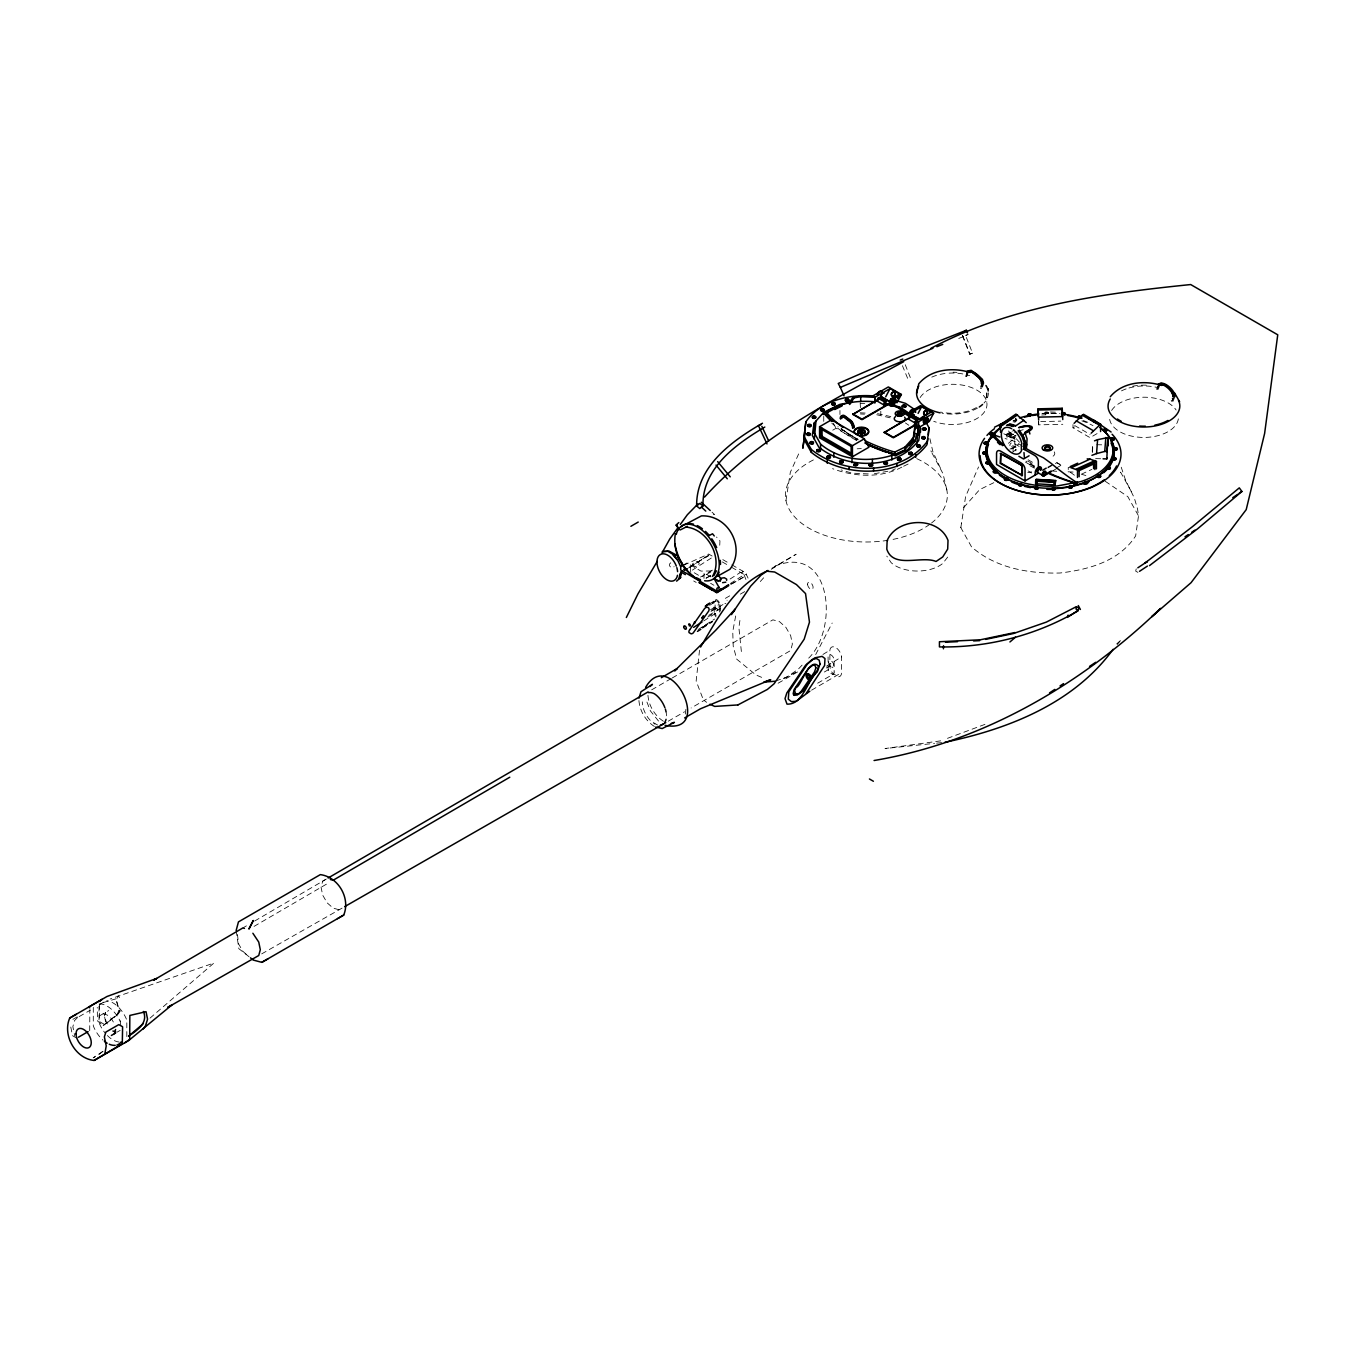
<?xml version="1.0" encoding="UTF-8"?>
<svg xmlns="http://www.w3.org/2000/svg" width="1345" height="1345" viewBox="0 0 1345 1345"><rect width="100%" height="100%" fill="white"/><g stroke="black" fill="none" stroke-linecap="round" stroke-linejoin="round"><path stroke-width="0.75" stroke-dasharray="5 3.75" d="M93.293 1007.371L93.293 1025.899A22.697 13.097 60 0 0 103.027 1040.156M1013.037 451.113L1013.037 448.541L1017.022 444.943M690.775 572.398L690.288 566.464M89.712 1030.707L89.829 1009.742M1092.207 451.332L1092.812 443.379M1092.359 452.559L1092.964 444.607M785.968 500.575L790.322 472.314L799.871 451.247M1121.226 467.219L1125.597 480.232L1134.306 497.936L1137.551 508.998L1138.509 515.841L1135.651 535.915C1119.174 561.453 1088.357 569.692 1059.877 573.02C1028.555 573.727 995.703 568.162 971.494 546.81L960.834 527.627L961.389 522.97M699.518 650.24L696.155 681.007L703.334 699.837L706.629 702.309M685.311 714.044L685.9 709.336M960.834 527.627L965.626 496.406L978.555 466.95M739.918 620.482L738.876 627.56L741.683 654.527M735.665 615.96L732.756 631.562L733.21 646.188L736.757 659.201L755.873 674.921L763.422 678.099M1136.239 568.851L1135.684 571.121L1137.92 572.365M103.111 1025.68L117.402 1014.231L118.73 1010.448L116.645 1001.336L118.175 995.603L119.671 997.755L103.75 1002.395L99.395 1004.917L99.513 1021.578L104.826 1024.638L118.932 1013.609L120.159 1010.734L118.663 1013.457L103.111 1025.68L97.479 1020.922L97.243 1007.405M237.477 934.54L238.569 943.871L242.84 951.268L248.657 956.429M968.4 372.027L966.769 376.331L964.802 376.012L965.508 376.566L967.139 372.262M966.063 375.776L967.727 371.354M1159.861 384.956L1158.23 389.26L1156.986 389.495L1157.389 385.981M1156.986 389.495L1158.617 385.191M1156.28 388.924L1157.541 388.705L1159.205 384.283M1174.79 396.792L1173.109 401.213L1171.865 401.432L1172.252 397.969M1171.865 401.432L1172.974 398.49M1171.159 400.877L1172.42 400.642L1173.513 397.733M724.888 603.653L725.863 603.552M815.692 654.561L832.185 623.038M719.743 545.246L719.945 540.892L716.498 537.025M808.698 658.125C839.431 627.812 831.361 540.909 772.854 567.052M117.402 1014.231L119.705 1011.003L116.645 1001.336M690.069 567.22L709.572 554.56L688.59 567.96M947.687 557.082L942.744 563.471A31.036 17.922 0 0 1 891.13 562.647L886.809 556.124M1117.191 644.541L1119.931 641.363M963.692 507.553L979.631 489.63L993.82 482.687M760.295 581.528L765.793 575.408M802.108 665.119L798.157 669.306L786.758 677.09L776.939 680.57M77.539 1017.543L74.563 1020.552L72.865 1026.639L74.715 1035.885M1008.414 443.329L1015.24 437.579M1116.703 643.868L1121.293 639.766M150.035 1018.115L213.922 963.037L110.139 998.999M670.768 562.782C667.103 564.782 671.575 569.826 674.131 566.665M98.992 1054.48L102.926 1051.336L101.732 1051.487M712.346 603.115L715.237 601.114L712.178 603.182M712.648 602.896L715.557 600.879M1014.601 422.431L1015.946 421.506L1015.946 417.791M1003.773 433.779L1011.961 437.713L1015.391 435.343M102.926 1051.336L93.175 1057.842L97.546 1055.321M692.356 570.129L713.321 556.729L708.664 554.039L682.436 565.741M730.066 579.039L740.456 572.398L746.542 574.887L748.19 578.4M730.318 583.545L744.289 574.618L731.411 567.17M708.916 604.292L713.808 601.181A4.556 2.505 57.6 0 1 716.868 599.82A4.556 2.505 57.6 0 1 720.214 604.88L720.651 614.648M711.623 610.344L720.214 604.88M707.739 617.103L714.329 612.9L713.808 601.181M703.704 620.953L715.456 613.471L714.935 601.972A2.959 1.631 57.6 0 1 716.919 601.097A2.959 1.631 57.6 0 1 719.104 604.393L719.441 612.042M698.189 629.527L714.666 619.019M702.46 628.233L712.43 621.878M709.622 605.334L714.935 601.972M710.513 609.789L719.104 604.393M822.938 654.46L829.882 650.173A8.305 4.792 60 0 1 835.716 647.533A8.305 4.792 60 0 1 841.55 656.915L841.55 672.651A8.255 4.758 60 0 1 838.641 676.804L832.807 673.442A8.255 4.758 60 0 1 829.882 665.926L829.882 650.173M826.57 666.162L841.55 656.915M702.292 627.442L712.547 621.155M701.922 627.577L712.396 621.205M771.29 569.288L796.139 554.241L771.946 568.212M703.502 626.669L712.161 621.44M966.332 335.426L968.131 334.35L962.28 336.67M242.84 927.966L246.421 925.864M254.676 921.006L326.314 879.058M1012.197 452.424L1017.694 448.423L1013.004 445.716L1009.893 447.498M254.054 926.386L329.559 882.354M826.301 668.011L829.882 665.926M811.59 690.17L841.55 672.651M817.642 683.21L833.244 674.164M72.899 1019.359L77.253 1016.837M325.07 879.815L322.682 881.194L321.068 887.229L322.682 895.131L327.104 902.798L333.14 908.144L339.192 909.775L341.563 908.396M778.099 683.226L797.753 671.861M832.757 430.181L836.052 428.265L856.799 440.252M689.834 566.464L708.664 555.771M700.526 577.039L712.48 570.129M705.99 578.216L711.118 575.256M1014.87 438.319L1006.951 437.159L1006.194 434.351L1011.625 431.207M1010.633 437.411L1009.776 434.3L1010.633 433.813L1011.474 436.923L1010.633 437.411L1008.531 433.493L1014.685 429.946M1014.887 437.596L1008.901 436.721L1008.145 433.914L1011.322 432.081M1008.885 434.166L1009.725 433.678L1010.583 436.789L1009.725 437.276M729.696 595.852L724.568 598.811L727.141 600.29M1006.951 437.159L1016.013 431.913M1008.901 436.721L1017.072 432.165M740.372 594.12L745.5 591.161M1009.893 449.196L1018.77 444.085M1011.457 449.028L1018.686 444.842M1072.991 424.583L1072.991 427.794L1076.504 425.777M79.153 1016.618L90.451 1010.078M651.669 689.834L671.575 678.334M672.265 677.947L772.904 619.843L779.394 621.575L785.883 627.325L790.641 635.563L792.373 644.053L790.641 650.543L691.111 707.991M1097.083 433.594L1090.055 437.646L1072.991 427.794M1047.99 467.102L1053.32 464.025M1047.822 467.925L1056.867 462.697L1061.827 465.572L1056.867 462.697M99.933 1015.626L108.726 1010.549M1056.514 467.925L1061.827 464.849M1052.782 470.8L1058.212 467.656M117.099 1032.153L120.176 1030.388M668.263 721.189L684.555 711.791M824.35 672.012L833.026 667.002M711.051 611.37L725.089 603.35M708.664 615.354L722.702 607.318M261.687 953.891L342.84 907.69M730.738 584.419L744.794 576.467L728.788 585.546M682.789 565.337L687.043 562.95L700.964 571.087L712.682 570.969L702.527 576.652M710.715 575.643L703.956 579.426L704.074 572.92L710.866 576.887M99.395 1004.564L103.716 1002.159M783.479 678.653L797.753 671.306M891.853 470.498L895.333 468.817M901.839 467.118C880.672 478.416 854.529 476.971 832.538 468.665M903.638 466.244L909.052 463.588M1081.363 474.197L1091.854 469.405M1015.525 435.629L1013.827 438.705L1017.039 440.538M905.269 364.714L910.414 377.827L907.841 378.853L902.428 365.705M962.347 335.46L969.695 354.172L972.553 353.197L965.929 336.334M969.695 354.172L972.553 353.197M958.75 338.436L964.432 336.183M940.676 740.86L885.01 748.526L934.573 743.365M947.468 738.338L986.003 723.98M874.334 473.759L889.902 470.868M1027.731 472.616L1031.649 471.893M965.508 376.566L966.769 376.331M980.387 388.52L981.648 388.285M1045.872 414.226A1.715 0.992 0 0 1 1044.914 413.722L1048.175 413.251A1.715 0.992 0 0 1 1048.074 413.638M1045.872 413.806A1.715 0.992 0 0 1 1044.914 413.302L1048.175 412.831L1044.746 413.352A1.715 0.992 0 0 1 1048.007 412.881M936.641 743.146L942.828 742.507M1040.727 421.59L1060.818 421.119M1038.474 421.422L1038.71 424.852L1062.819 424.297M1096.696 444.707L1102.278 444.842M1095.637 458.628L1101.219 458.763M1050.445 411.94L1058.801 412.343M860.766 403.433L864.768 403.618M860.178 412.814L867.878 413.184M877.512 413.638L890.81 416.614M860.413 413.974L864.499 414.176M876.721 414.748L891.718 418.177M1051.74 471.019L1057.876 471.322M1068.098 471.809L1074.235 472.095M868.298 473.928L851.99 473.154L841.079 469.909M1071.124 467.774L1068.249 467.505L1068.249 470.716L1074.42 475.222M1008.531 433.493L1014.164 434.334M1008.145 433.914L1014.13 434.805M1006.194 434.351L1016.097 435.814M1009.372 436.604L1015.004 437.444M713.304 514.429L714.666 514.647L711.69 511.89M1022.788 446.389A200.876 115.973 0 0 1 1016.534 442.219L1010.599 439.933A216.579 61.786 -12.4 0 1 1005.034 438.537M103.077 1013.811L107.18 1014.987L111.45 1018.653L114.443 1024.016M1082.002 474.398L1085.869 475.542M657.57 725.005L651.199 721.323A18.544 10.71 60 0 1 642.305 701.871M1074.705 425.558L1090.055 434.435M1019.123 446.405L1013.895 443.396A5.683 3.278 60 0 0 1009.876 445.716M1028.135 459.771L1035.263 463.89M1027.681 461.016L1034.809 465.135M1025.495 462.142L1034.406 467.287M1028.101 470.918L1031.665 472.986M722.803 559.621L730.032 563.79M731.848 564.833L746.542 573.323L746.542 574.887M722.366 561.958L729.595 566.127M693.684 580.973L696.189 582.419M653.737 723.408L655.032 724.148M76.799 1038.172L72.546 1035.717L70.764 1026.975M694.205 572.751L701.434 576.988M710.597 583.31L713.909 585.26M1105.271 481.291L1127.833 496.658L1138.509 515.841M905.404 422.935L908.85 425.272M663.421 721.256C654.393 715.456 648.408 705.099 647.886 694.373M654.393 726.468C645.365 720.668 639.379 710.311 638.858 699.585M249.027 956.715L238.822 948.662L236.165 930.437M1008.397 430.955L1011.961 434.502L1011.961 437.713M658.529 721.054L650.375 710.866L645.634 698.694M1016.316 438.756L1019.51 442.303M105.65 1021.998L104.54 1016.517L105.65 1012.331L104.137 1016.601L108.726 1027.311M1131.364 491.581L1120.57 472.129L1121.562 473.944M946.83 489.916L943.013 473.692L930.572 450.34L931.48 451.987M940.357 467.942L932.909 451.853L929.479 436.772M833.328 423.204L836.052 428.265M745.92 579.51L742.692 571.104L742.692 572.667M962.633 335.493L969.98 354.206M715.456 613.471L715.557 614.194A2.925 1.597 57.6 0 0 716.145 615.556M1014.483 440.723L1015.946 450.894M120.176 1020.704L120.899 1026.285M986.776 392.992L986.81 402.357M1038.71 421.641L1038.71 424.852M880.807 411.251L880.807 414.949M860.178 402.643L860.413 407.737M839.952 410.46L839.952 414.529M823.745 416.362L823.745 422.464M126.817 1036.575L126.817 1020.115A22.697 13.097 60 0 0 106.743 1000.697M99.009 1006.127L99.009 1022.587A22.697 13.097 60 0 0 104.893 1032.775M716.078 616.951A4.539 2.488 57.6 0 1 714.329 612.9M916.735 458.645A80.952 46.739 0 0 1 931.53 523.003M929.798 524.315A80.952 46.739 0 0 1 890.121 539.933M888.07 540.287A80.952 46.739 0 0 1 794.576 516.816A80.952 46.739 0 0 1 814.986 459.149M857.152 448.81A80.952 46.739 0 0 1 861.304 448.591M920.148 397.548A34.466 20.108 -0.2 0 1 966.752 386.049A34.466 20.108 -0.2 0 1 982.741 413.991A34.466 20.108 -0.2 0 1 933.749 421.321M976.47 407.518A34.466 20.108 -0.2 0 1 940.609 412.074M931.782 377.121A34.466 20.108 -0.2 0 1 947.166 373.288M949.116 373.137A34.466 20.108 -0.2 0 1 969.611 375.659M986.927 392.891A34.466 20.108 -0.2 0 1 984.826 400.003M988.34 392.875A35.878 20.932 -0.2 0 1 983.952 403.113M977.462 408.123A35.878 20.932 -0.2 0 1 942.055 413.218M953.05 372.212A35.878 20.932 -0.2 0 1 957.001 372.38M1178.338 418.867A34.466 20.108 -0.2 0 1 1144.259 437.428A34.466 20.108 -0.2 0 1 1109.675 419.371M1111.609 410.477A34.466 20.108 -0.2 0 1 1143.704 397.212A34.466 20.108 -0.2 0 1 1176.135 410.023M1121.528 390.857A34.466 20.108 -0.2 0 1 1126.992 388.604M1128.976 387.999A34.466 20.108 -0.2 0 1 1157.625 387.579M1132.591 386.25A35.878 20.932 -0.2 0 1 1148.479 385.292M119.083 1042.022A22.697 13.097 60 0 1 107.398 1035.566M99.16 1003.992A22.697 13.097 60 0 1 120.344 1021.662M1041.736 415A69.57 40.165 0 0 1 1045.855 414.798M1041.955 413.419A70.966 40.972 0 0 1 1059.86 413.554M1013.071 420.85A64.241 37.088 0 0 1 1016.904 419.421M1013.071 421.977A64.241 37.088 0 0 1 1016.904 420.531M1083.129 420.514A64.241 37.088 0 0 1 1090.005 423.255M1081.884 420.867A63.081 36.416 0 0 1 1092.981 425.625M1042.846 413.604A63.081 36.416 0 0 1 1057.304 413.604M1034.372 466.732A203.7 117.603 0 0 1 1027.378 462.882M1034.524 465.992A200.977 116.023 0 0 1 1026.033 461.15M1034.372 468.127A203.7 117.603 0 0 1 1027.378 464.277M1048.175 412.831A1.715 0.992 0 0 1 1047.721 413.554M1044.746 412.932A1.715 0.992 0 0 1 1046.376 411.889M1047.032 411.957A1.715 0.992 0 0 1 1048.007 412.461M1015.542 419.976A1.715 0.992 0 0 0 1015.576 418.883L1015.576 418.463A1.715 0.992 0 0 1 1015.542 419.556M1015.055 420.245A1.715 0.992 0 0 1 1013.76 420.38M1054.245 451.87A7.364 4.254 0 0 1 1050.26 457.434M1019.88 430.719A9.011 3.06 -15.2 0 1 1023.242 429.727M856.429 440.403A159.013 91.813 0 0 1 831.815 423.204M841.113 428.467A156.625 90.418 0 0 0 858.076 439.395A159.013 91.813 0 0 1 837.901 426.584M855.521 437.982A155.936 90.031 0 0 1 841.651 428.82M858.076 439.966A156.625 90.418 0 0 1 841.113 429.055M666.061 711.858A18.544 10.71 60 0 1 666.464 715.809M692.843 563.958L692.826 565.219L695.163 566.581L698.358 566.144L699.232 563.051L696.895 561.689L693.701 562.143L692.843 563.958M716.566 608.394L717.944 610.042L716.566 608.394M834.135 672.08L834.018 673.038A4.27 2.471 60 0 1 832.622 674.349L829.596 672.601A4.27 2.471 60 0 1 828.184 669.675L828.066 656.326A4.321 2.488 60 0 1 831.109 654.965A4.321 2.488 60 0 1 834.135 659.84L834.135 672.08M828.638 662.362A3.648 2.102 60 0 0 832.505 667.154A3.648 2.102 60 0 0 832.505 662.009A3.648 2.102 60 0 0 828.638 662.362M807.572 584.167A3.917 2.27 60 0 0 811.724 589.345A3.917 2.27 60 0 0 811.724 583.797A3.917 2.27 60 0 0 807.572 584.167"/><path stroke-width="1.5" d="M1021.359 449.6L1021.359 444.237M1024.117 449.297L1024.117 443.48M1024.402 449.549L1024.402 443.564L1022.166 436.873L1018.115 430.803M1025.293 448.625L1025.293 442.791L1023.108 436.284M1025.579 448.877L1025.579 442.892L1023.343 436.2L1019.291 430.114M1078.27 610.714C1036.373 635.277 987.987 647.802 939.432 646.911L939.432 641.75L980.404 639.783L1015.038 632.52M682.789 565.337L680.772 566.464L680.704 569.977L716.835 591.111L716.885 588.32L718.919 587.193L714.262 578.871M718.903 588.168L718.919 587.193M720.264 581.275L721.139 578.182L724.333 577.745L726.67 579.107L726.653 580.367M814.381 418.413L814.431 416.412A1.765 1.026 0 0 1 814.381 418.413L813.675 417.976A1.765 1.026 0 0 1 813.742 415.975L813.675 418.413A1.765 1.026 0 0 1 813.742 416.412L814.431 416.412M839.65 462.243L843.13 461.856A1.765 1.026 0 0 1 839.65 461.823L843.13 462.276A1.765 1.026 0 0 1 839.65 462.243L839.667 461.419A1.765 1.026 0 0 1 843.13 461.453L839.667 461.419M919.055 447.28L919.106 445.279A1.765 1.026 0 0 1 919.055 447.28L918.366 446.843A1.765 1.026 0 0 1 918.416 444.842L918.366 447.28A1.765 1.026 0 0 1 918.416 445.279L919.106 445.279M986.036 444.354L986.104 442.421A1.715 0.992 0 0 1 986.036 444.354L985.381 443.934A1.715 0.992 0 0 1 985.431 442.001L985.381 444.354A1.715 0.992 0 0 1 985.431 442.421L986.104 442.421M1034.86 488.487L1038.222 488.1A1.715 0.992 0 0 1 1034.86 488.084L1038.222 488.521A1.715 0.992 0 0 1 1034.86 488.487L1034.86 487.697A1.715 0.992 0 0 1 1038.222 487.714L1034.86 487.697M1062.584 414.865A1.715 0.992 0 0 1 1061.878 414.226L1061.894 413.419A1.715 0.992 0 0 1 1065.257 413.453L1061.894 413.419M1061.878 414.226L1065.24 413.84A1.715 0.992 0 0 1 1061.878 413.806L1065.24 414.26A1.715 0.992 0 0 1 1064.483 414.882M1114.669 459.956L1114.736 458.023A1.715 0.992 0 0 1 1114.669 459.956L1114.013 459.536A1.715 0.992 0 0 1 1114.063 457.586L1114.013 459.956A1.715 0.992 0 0 1 1114.063 458.006L1114.736 458.023M943.417 648.811L943.518 645.751M1036.961 484.637L1037.062 481.275M675.375 533.646C672.113 552.156 682.739 571.86 699.383 580.25M1091.921 455.316L1096.545 453.601L1097.587 439.68L1107.86 437.562L1107.86 444.976M1096.545 453.601L1104.749 451.432L1105.809 437.512M1103.085 458.813L1106.817 458.897L1107.86 437.562M1106.901 451.567L1107.776 440L1107.776 446.12M1106.817 458.897L1106.901 457.687M840.675 418.967L840.743 418.16A5.229 2.572 66.3 0 1 843.214 416.681L850.141 421.943A5.027 2.471 66.3 0 1 852.528 426.987L852.579 427.861M841.802 418.48L841.869 417.656A5.229 2.572 66.3 0 1 844.341 416.193L851.267 421.456A5.027 2.471 66.3 0 1 853.655 426.483L853.705 427.357M803.637 442.017L802.864 448.255L805.05 432.922M639.043 698.105L640.977 691.767L652.443 684.319L650.005 686.538M1026.47 447.935L1027.076 438.907L1025.512 434.284M762.48 423.238L760.16 424.583C730.184 442.169 696.088 467.505 696.643 505.989L699.803 508.561L702.964 505.972C702.04 468.514 735.866 444.153 764.817 427.054M926.15 422.633L928.975 427.693L926.957 444.724C900.461 478.904 843.517 478.316 811.338 452.391L803.822 438.89L805.84 421.859C820.416 400.709 848.544 394.219 872.905 395.867L875.158 397.162L875.158 401.012M803.822 438.89L805.84 421.859M850.074 402.491L839.952 404.357L823.745 412.293L814.044 423.204L812.296 435.444L818.802 447.112C846.61 469.523 895.837 470.044 918.753 440.487L920.501 428.265L918.635 424.919M814.313 439.126L815.995 421.069M931.597 411.889L915.558 421.153L912.784 441.496L909.17 445.565M916.802 444.052L918.484 421.893L933.699 413.117L920.636 405.568L911.792 410.679L910.044 413.722L911.54 414.596L913.305 411.536L921.594 406.745L931.059 412.209M927.243 442.707L927.815 438.672M928.403 434.62L928.975 427.693M895.064 402.02C894.509 397.784 891.113 406.055 894.728 402.76M1025.714 446.321L1026.101 444.035M1035.633 480.669L1036.289 479.358L1055.724 480.535L1055.068 484.94L1035.633 483.746L1035.633 480.669L1055.068 481.846L1055.724 480.535M1035.633 483.746L1036.289 479.358M1026.033 447.868L1026.739 444.203L1025.277 443.547M866.146 443.564A159.013 91.813 0 0 0 895.114 454.257L895.114 455.989L907.455 449.953L914.919 441.563L916.802 433.662M916.752 393.093L918.769 383.829C931.076 369.051 952.916 367.084 970.3 372.515M981.329 383.594C982.388 378.735 970.535 368.53 967.139 372.262M982.59 383.359C983.649 378.5 971.779 368.295 968.4 372.027M1172.806 396.506C1173.866 391.664 1161.996 381.459 1158.617 385.191M1173.529 397.027L1171.999 391.832M1174.79 396.792C1176.253 391.109 1163.223 379.593 1159.205 384.283M878.083 398.17L877.327 401.163L883.715 404.845L885.968 403.55L885.968 400.995L879.58 397.313L878.083 398.17L884.455 401.852L885.968 400.995M883.715 404.845L884.455 401.852M917.374 419.119L910.985 415.437L909.489 416.311L908.732 419.287L915.121 422.986L915.861 419.993L917.374 419.119L917.374 421.674M678.821 578.854L680.183 573.558M679.729 577.93L681.074 572.768M679.998 578.249L681.377 572.953M114.443 1033.683L115.569 1029.497M236.165 930.437L238.452 921.897L320.345 874.62C338.368 876.957 350.692 898.292 343.715 915.071L261.821 962.347L253.263 960.061L250.439 957.825M143.007 1023.932L128.548 1036.205C136.702 1030.589 148.488 1023.175 143.427 1011.457M153.801 980.068L156.541 978.487L106.961 996.51L69.721 1018.047C62.24 1035.112 75.286 1058.565 94.1 1060.448L128.75 1040.492L171.857 1005.001L167.755 1007.371L258.744 955.522L260.308 949.704L258.744 942.072L252.877 933.262M1068.098 615.136L1067.442 617.389L1078.219 610.277L1078.875 608.041L1076.622 606.729L1075.966 608.982L1078.202 610.26M700.611 647.029C717.591 618.414 734.471 585.361 766.751 571.205L774.67 572.012L796.459 584.587L805.537 593.582L809.471 622.13L804.175 639.211L774.132 683.731L767.39 689.43L737.85 704.948M1053.774 484.856L1054.345 480.636L1037.13 479.593M980.942 387.041L982.253 383.241L981.178 379.559L969.93 370.531L966.483 371.59M982.203 386.805L983.514 383.006L982.438 379.34L971.174 370.295L967.727 371.354M645.634 687.362C670.079 645.012 714.935 735.295 665.069 725.342M626.35 617.489L637.967 593.885L657.234 561.403M821.509 410.561L822.451 408.628A1.765 1.026 0 0 0 821.509 410.561L822.165 411.099L823.123 408.745A1.765 1.026 0 0 1 822.165 410.662L823.123 408.745M822.451 409.065L821.509 410.998A1.765 1.026 0 0 1 822.451 409.065L823.123 409.166A1.765 1.026 0 0 1 822.165 411.099M826.94 457.216L830.268 457.334A1.765 1.026 0 0 1 826.94 456.779L830.268 457.771A1.765 1.026 0 0 1 826.94 457.216L827.125 456.392A1.765 1.026 0 0 1 830.47 456.947L827.125 456.392M902.411 406.711A1.765 1.026 0 0 1 902.327 406.308L902.529 405.501A1.765 1.026 0 0 1 905.857 406.039L902.529 405.501M903.554 405.417A1.765 1.026 0 0 1 905.857 406.476L905.673 406.862A1.765 1.026 0 0 1 904.63 407.367M909.674 454.089L910.632 452.155A1.765 1.026 0 0 0 909.674 454.089L910.346 454.627L911.288 452.273A1.765 1.026 0 0 1 910.346 454.19L911.288 452.273M990.643 434.502L991.568 432.636A1.715 0.992 0 0 0 990.643 434.502L992.206 432.737A1.715 0.992 0 0 1 991.282 434.603L992.206 432.737M991.568 433.056L990.643 434.923A1.715 0.992 0 0 1 991.568 433.056L992.206 433.157A1.715 0.992 0 0 1 991.282 435.023M1018.653 484.957L1021.881 485.074A1.715 0.992 0 0 1 1018.653 484.536L1021.881 485.495A1.715 0.992 0 0 1 1018.653 484.957L1018.837 484.166A1.715 0.992 0 0 1 1022.065 484.688L1018.837 484.166M1081.464 417.421L1078.034 416.832A1.715 0.992 0 0 0 1081.279 417.37L1081.464 417.421A1.715 0.992 0 0 0 1081.38 417.034A1.715 0.992 0 0 0 1078.219 416.462L1078.034 417.253A1.715 0.992 0 0 0 1080.859 418.093M1107.893 468.783L1108.818 466.917A1.715 0.992 0 0 0 1107.893 468.783L1108.532 469.321A1.715 0.992 0 0 0 1109.457 467.455L1109.457 467.034A1.715 0.992 0 0 1 1108.532 468.901M1108.818 467.337L1107.893 469.203A1.715 0.992 0 0 1 1108.818 467.337L1109.457 467.455M1108.532 469.321L1109.457 467.034M885.699 396.859L890.071 388.554L899.586 394.035M897.502 398.708L900.124 393.732L891.298 398.826L889.533 401.886L889.533 405.635M896.997 402.76L901.385 394.455L888.372 386.94L872.905 395.867M918.097 413.403L921.594 406.745M933.699 413.117L929.311 421.422L918.484 427.676M712.446 576.433C723.593 557.872 707.235 528.837 686.051 527.089M713.859 575.643L716.414 570.835M878.235 393.396L878.957 392.437M924.721 419.758L924.587 421.674M662.059 552.795L669.776 538.992L677.981 527.66M893.887 404.559L890.777 406.358L890.777 402.609L892.542 399.549L901.385 394.455M854.092 397.901L849.704 404.492L848.964 403.181L853.369 396.59L854.092 397.901L860.699 396.674L874.838 397.347L890.071 388.554M733.227 611.992L735.16 609.117L715.876 630.099L674.635 670.886L677.207 668.532L661.353 677.678M731.478 614.598L750.661 586.168L761.22 574.987L767.861 570.448M806.294 693.263L824.603 665.489L824.989 658.562L822.114 656.36L814.767 657.856L807.303 664.127L788.792 691.818L788.304 699.165L791.398 701.619L796.29 701.283L809.824 691.195M680.318 524.432L687.362 514.731L697.887 503.988M1157.944 384.519C1162.921 379.996 1172.033 390.353 1174.235 394.892M1159.861 384.956L1161.29 383.913L1163.173 384.535M143.091 1029.06L145.479 1025.882L147.563 1019.191L146.033 1011.692L129.843 1015.441L129.675 1039.517L124.883 1042.711M890.777 402.609L881.328 396.708A1.95 1.126 -60 0 1 882.169 393.9M920.014 419.657L912.398 415.269L918.82 418.362M1113.088 649.332C1073.814 703.418 1008.262 729.091 944.896 742.289M1074.083 423.339L1083.532 414.294L1100.597 424.146L1100.597 431.56M1091.148 433.191L1100.597 424.146M832.908 421.439A155.936 90.031 0 0 1 830.05 418.648L826.805 415.117L826.805 412.797L842.458 404.509M826.049 415.117L827.259 413.184L826.049 415.117L829.462 418.833M826.805 415.117L827.797 411.704M864.835 440.639A155.936 90.031 0 0 0 889.028 450.373L894.711 452.122L905 447.078L913.793 437.209L915.357 426.146L914.365 424.347L914.365 426.651M913.793 439.512L905 449.398L905 447.078M803.822 435.999L811.338 449.499C843.517 475.424 900.461 476.012 926.957 441.832M1002.748 445.666A203.7 117.603 0 0 1 992.66 436.116L989.399 439.781A63.081 36.416 0 0 0 1057.254 485.965L1073.713 482.905L1073.713 484.318L1077.345 483.645L1077.345 482.233L1075.126 481.493A216.579 152.473 25.7 0 1 1050.983 463.235L1043.501 457.804A200.876 115.973 0 0 1 1026.033 448.406M1003.723 444.976A200.977 116.023 0 0 1 995.081 436.688L994.443 434.116L1000.646 427.138M994.443 435.511L992.66 437.512L992.66 436.116M704.561 497.062C759.404 436.621 832.975 399.818 903.739 361.671M707.285 605.317L709.286 603.384L705.251 606.242M832.387 404.559L834.169 402.844A1.765 1.026 0 0 0 832.387 404.559L832.975 405.198L834.757 403.046A1.765 1.026 0 0 1 832.975 404.761L834.757 403.046M834.169 403.281L832.387 404.996A1.765 1.026 0 0 1 834.169 403.281L834.757 403.483A1.765 1.026 0 0 1 832.975 405.198M819.761 450.037A1.765 1.026 0 0 1 820.231 451.147L817.256 450.121A1.765 1.026 0 0 1 819.172 449.835M898.04 459.788L899.822 458.057A1.765 1.026 0 0 0 898.04 459.788L898.628 460.427L900.41 458.275A1.765 1.026 0 0 1 898.628 459.99L900.41 458.275M899.822 458.494L898.04 460.209A1.765 1.026 0 0 1 899.822 458.494L900.41 458.695A1.765 1.026 0 0 1 898.628 460.427M1001.184 426.853A1.715 0.992 0 0 1 1000.529 426.802L1001.689 424.516M1004.934 478.786A1.715 0.992 0 0 1 1007.809 479.778L1007.472 480.115A1.715 0.992 0 0 1 1004.58 479.106L1004.934 478.366A1.715 0.992 0 0 1 1007.809 479.358L1004.934 478.366M1097.839 476.819L1099.571 475.155A1.715 0.992 0 0 0 1097.839 476.819L1098.411 477.441A1.715 0.992 0 0 0 1100.143 475.777L1100.143 475.357A1.715 0.992 0 0 1 1098.411 477.021L1100.143 475.357M1098.411 477.441L1100.143 475.777L1097.839 477.24A1.715 0.992 0 0 1 1098.26 475.609M694.625 623.374L694.524 621.726M1110.247 396.758C1122.554 381.98 1144.393 380.013 1161.777 385.443M99.597 1001.453L102.001 999.369L88.585 1007.136L89.796 1007.809M676.602 581.141L680.923 577.308M1009.927 641.968L1015.492 637.194M1147.15 561.823L1144.83 563.151L1192.527 526.618L1239.3 487.865L1241.906 491.48L1197.655 528.753L1149.471 565.64M994.476 427.256L1012.667 418.06M696.643 505.989L699.803 503.4L702.964 505.972M709.756 603.216L706.209 605.838M1000.495 432.199L1000.495 424.785L1015.946 414.075L1026.218 422.616M1006.581 421.876L1009.792 419.657M1017.543 414.848L1002.092 425.558L1000.495 424.785M1015.273 426.197L1023.848 420.245M1232.76 497.65L1237.736 494.321M1184.995 536.789L1188.307 534.57M1191.636 532.351L1194.948 530.115M1137.82 567.809L1147.319 561.521M1139.518 571.322L1147.436 566.077M1049.537 692.894L1054.783 689.413M1060.028 685.933L1063.542 683.613M1089.534 666.397L1095.721 662.295M712.497 590.253L698.98 582.452L716.835 592.758L727.561 586.201M728.57 584.655L716.347 592.472L728.788 585.546M693.633 627.375L702.023 622.029M697.467 631.393L700.795 629.292M964.533 331.341L966.332 330.265L967.543 332.988M1239.3 493.027L1241.906 491.48M154.221 979.816L242.84 927.966L244.454 928.403M328.13 877.999L648.055 691.918M1029.076 455.787L1023.579 458.998L1018.888 456.291M509.789 777.225L333.14 880.252L330.366 879.512M78.413 1037.23L88.097 1031.632M630.889 526.298L638.219 522.062M819.576 426.718L831.496 419.825L864.347 438.789L868.904 447.229L852.427 456.762L819.576 437.781L819.576 426.718L852.427 445.683L852.427 456.762M820.853 428.921L822.064 428.231L822.064 436.352L852.36 453.837L851.15 454.543L820.853 437.058L820.853 428.921L851.15 446.422L864.347 438.789M889.902 403.55L861.96 419.674L852.831 414.411L881.11 397.582M852.831 414.411L882.522 397.263M820.853 437.058L822.064 436.352M852.831 413.907L861.96 419.169L890.239 402.861M864.011 433.023L860.783 431.157L858.783 432.3L862.01 434.183M916.079 424.701L893.366 437.814L884.237 432.535L914.281 414.697M884.237 432.535L910.43 417.421M884.237 432.031L893.366 437.31L916.348 424.045M915.003 426.533L916.382 426.466L916.382 420.682L918.484 421.893L918.484 435.057M916.382 426.466L915.003 425.962M682.453 570.902L680.704 571.911L685.378 574.601M1024.671 432.535L1029.749 429.274A8.658 2.942 -15.2 0 0 1028.236 426.298A8.658 2.942 -15.2 0 0 1019.14 427.693M1024.89 432.922L1030.136 429.559A9.011 3.06 -15.2 0 0 1022.469 426.92M1023.679 434.317L1029.127 431.173A10.457 3.547 -15.2 0 0 1030.791 426.163A10.457 3.547 -15.2 0 0 1018.619 427.559M1022.368 475.491L1000.176 463.386L1000.781 453.231L1000.781 463.033L1022.368 475.491L1022.368 465.689L1002.58 454.274M1000.176 453.584L1022.368 465.689M69.721 1018.047L76.194 1014.298M1042.678 470.178L1046.225 468.127M1025.041 480.922L1025.041 469.388A5.094 2.942 60 0 0 1021.427 463.151L1000.562 451.096A5.683 3.278 60 0 0 996.544 453.416L996.544 464.462L1025.041 480.922L1038.374 473.221M1051.185 471.002L1043.838 475.239A1.866 1.076 -60 0 1 1042.762 474.314A1.866 1.076 -60 0 1 1043.955 472.179A1.866 1.076 -60 0 1 1045.351 472.549M1041.013 470.027A2.74 1.58 -60 0 0 1039.433 468.346A2.74 1.58 -60 0 0 1037.18 471.473A2.74 1.58 -60 0 0 1038.76 473.154L1043.737 476.012L1050.983 471.843M111.366 1035.465L115.67 1032.977M665.775 722.618L344.656 906.648M684.605 717.944L700.442 708.798L770.702 679.696L763.758 682.1L774.972 681.259M261.821 962.347L268.075 958.75M337.444 918.685L343.715 915.071M94.1 1060.448L122.294 1043.787L122.597 1026.756L118.831 1024.604L105.885 1032.052L104.372 1036.877L106.221 1045.889L104.759 1054.312M845.585 400.39L848.073 398.994A1.765 1.026 0 0 0 845.585 400.39L846.055 401.113A1.765 1.026 0 0 0 848.561 399.717L845.585 400.827A1.765 1.026 0 0 1 848.073 399.431L846.055 401.113M810.245 442.421L810.749 442.152A1.765 1.026 0 0 1 813.153 443.598L812.666 443.867A1.765 1.026 0 0 1 810.245 442.421L812.666 443.867L810.245 442.001A1.765 1.026 0 0 0 812.666 443.43M678.838 522.566L676.232 524.869L678.872 529.711M686.404 523.861L701.417 515.892C728.267 514.715 746.122 547.634 729.965 569.254L717.843 576.047M684.017 569.86L684.958 569.338L684.033 569.036M884.237 463.537L886.742 462.142A1.765 1.026 0 0 0 884.237 463.537L884.724 464.26A1.765 1.026 0 0 0 887.212 462.865L884.237 463.975A1.765 1.026 0 0 1 886.742 462.579L884.724 464.26M716.835 591.111L721.307 588.606M993.619 471.372L994.089 471.103A1.715 0.992 0 0 1 996.426 472.499L995.956 472.767A1.715 0.992 0 0 1 993.619 471.372L995.956 472.347A1.715 0.992 0 0 1 993.619 470.952L996.426 472.499M1103.673 429.879L1104.161 429.61A1.715 0.992 0 0 1 1106.498 431.005L1106.01 431.274A1.715 0.992 0 0 1 1103.673 429.879L1106.01 431.274L1103.673 429.458A1.715 0.992 0 0 0 1106.01 430.854M1084.541 483.074L1086.962 481.729A1.715 0.992 0 0 0 1084.541 483.074L1084.995 483.78A1.715 0.992 0 0 0 1087.416 482.418L1084.995 483.359A1.715 0.992 0 0 0 1087.416 481.998M1086.962 482.149L1084.541 483.494A1.715 0.992 0 0 1 1086.962 482.149L1084.995 483.78M662.345 551.568L667.759 551.282L672.904 554.291L677.443 559.654L680.452 566.312M663.186 551.618L668.986 551.063L676.955 555.367L682.201 563.689M1076.135 606.78L1046.41 622.079L1013.558 633.495L985.599 639.396M709.672 535.26L712.547 533.797L714.262 535.966M684.437 570.162L687.312 568.7M834.69 409.536L842.121 405.904M680.183 529.964L687.446 526.315M814.313 432.855L820.568 444.085C843.786 464.042 880.958 462.966 905.538 449.65M888.692 453.03L894.795 454.913L903.756 450.525M761.001 424.499L758.445 425.659L767.003 443.917M677.846 527.038L676.081 525.34L677.023 524.819L677.191 525.996M717.709 580.334L715.893 580.014M930.992 348.271C1010.919 305.954 1101.908 293.613 1190.695 284.552L1277.75 334.804L1264.619 433.477L1246.21 509.637L1191.048 582.704L1151.74 616.733L1160.617 608.377C1081.834 684.235 982.825 742.205 874.065 760.513M1070.149 466.631L1077.715 463.184M1096.427 468.85L1096.427 461.419L1090.055 459.133L1071.124 467.774L1077.496 470.061L1077.496 477.475M1076.219 469.119L1095.149 460.494M1077.496 470.061L1096.427 461.419M1077.866 469.674L1079.144 470.615L1094.88 463.437L1094.88 469.556M900.225 360.09L902.781 359.065M966.332 330.265L901.822 355.786L838.238 383.476L840.39 387.394L932.976 348.254M936.877 346.707L942.744 344.387M1094.511 440.824L1097.587 439.68M1006.548 425.356L1010.498 423.994L1015.408 425.541M808.026 433.477L807.42 433.678A1.765 1.026 0 0 0 809.102 435.427L809.707 435.242A1.765 1.026 0 0 0 808.026 433.477L808.026 433.056A1.765 1.026 0 0 1 809.707 434.805L808.026 433.056M923.696 428.265L923.09 428.467A1.765 1.026 0 0 0 924.772 430.215L925.377 430.013A1.765 1.026 0 0 0 923.696 428.265L923.696 427.828A1.765 1.026 0 0 1 925.377 429.593L923.696 427.828M869.223 465.118L872.266 464.143A1.765 1.026 0 0 0 869.223 465.118L869.559 465.891A1.765 1.026 0 0 0 872.602 464.916L869.223 465.555A1.765 1.026 0 0 1 872.266 464.58L869.559 465.891M1027.967 415.017L1030.909 414.075A1.715 0.992 0 0 0 1027.967 415.017L1028.286 415.773A1.715 0.992 0 0 0 1031.228 414.832L1027.967 415.437A1.715 0.992 0 0 1 1030.909 414.495L1031.228 414.832M986.49 462.243A1.715 0.992 0 0 0 988.121 463.941L988.71 463.756A1.715 0.992 0 0 0 987.734 462.007M1111.39 438.621L1111.979 438.436A1.715 0.992 0 0 1 1113.61 440.134L1113.038 440.319A1.715 0.992 0 0 1 1111.39 438.621L1113.038 440.319L1111.39 438.201A1.715 0.992 0 0 0 1113.038 439.899M1068.871 487.125L1071.814 486.184A1.715 0.992 0 0 0 1068.871 487.125L1069.208 487.882A1.715 0.992 0 0 0 1072.15 486.94L1069.208 487.462A1.715 0.992 0 0 0 1072.15 486.52M1069.208 487.882L1071.814 486.604A1.715 0.992 0 0 0 1071.293 486.369M925.814 422.212L927.31 419.909M671.256 723.341L674.4 722.349L662.228 728.553L655.772 727.057M1077.345 482.233L1080.691 481.628A63.081 36.416 0 0 0 1099.739 427.357M808.614 424.801L809.286 424.701A1.765 1.026 0 0 1 810.127 426.651L808.614 424.801A1.765 1.026 0 0 0 809.455 426.752L809.455 426.315A1.765 1.026 0 0 1 808.614 424.364L809.455 426.315M922.67 437.041L923.342 436.957A1.765 1.026 0 0 1 924.183 438.89L922.67 437.041A1.765 1.026 0 0 0 923.511 438.991L923.511 438.554A1.765 1.026 0 0 1 922.67 436.621L923.511 438.554M854.025 464.395L857.387 463.907A1.765 1.026 0 0 0 854.025 464.395L854.193 465.202A1.765 1.026 0 0 0 857.555 464.731L857.555 464.294A1.765 1.026 0 0 1 854.193 464.782M857.555 464.294L854.025 464.815A1.765 1.026 0 0 1 857.387 464.344L854.193 465.202M984.355 452.273L983.699 452.374A1.715 0.992 0 0 0 984.523 454.257L985.162 454.156A1.715 0.992 0 0 0 984.355 452.273L985.162 453.736A1.715 0.992 0 0 0 984.355 451.853M1114.938 448.221L1116.4 450.003L1114.938 448.221A1.715 0.992 0 0 0 1115.762 450.104L1115.762 449.684A1.715 0.992 0 0 1 1114.938 447.801L1115.762 449.684M1051.941 488.706L1055.203 488.235A1.715 0.992 0 0 0 1051.941 488.706L1052.093 489.496A1.715 0.992 0 0 0 1055.354 489.025L1055.354 488.605A1.715 0.992 0 0 1 1052.093 489.076A1.715 0.992 0 0 1 1055.203 488.655L1052.093 489.496M1051.941 489.126L1055.354 488.605M722.601 582.637L725.796 582.183M737.968 704.931L714.716 706.411L709.891 704.259M945.468 642.221L957.522 641.666M973.578 640.926L979.614 640.657M1038.105 416.261L1038.105 408.83L1062.231 408.275L1062.769 419.573M1038.105 408.83L1038.189 410.023L1062.315 409.468M1038.189 410.023L1038.525 417.135L1062.634 416.58M1104.749 451.432L1106.817 451.483M859.203 395.716L867.374 396.102M874.788 401.785C857.051 400.104 837.212 402.811 823.342 414.546L823.342 412.814A159.013 91.813 0 0 0 831.815 421.473M1038.239 480.232L1047.957 480.821M1053.774 482.334L1036.558 481.291L1036.558 483.813M1087.18 458.864L1090.055 459.133M1078.219 416.462L1081.464 417M902.327 406.308L905.673 406.862L902.327 405.871A1.765 1.026 0 0 0 903.285 406.862M112.913 1031.027L115.704 1031.783M895.619 400.423L905.555 403.365L915.104 409.855M892.693 404.979L900.259 407.232L910.565 414.243M891.718 405.265L898.998 407.417L910.565 415.302M885.632 403.719L897.048 407.098L909.489 415.571M916.584 433.914L914.449 433.275L914.449 436.453M912.784 440.925L914.919 441.563M894.795 454.324L888.692 452.458A156.625 90.418 0 0 1 867.659 444.22M892.811 453.853L889.028 452.693A155.936 90.031 0 0 1 864.835 442.942M1009.187 424.28L1014.231 425.877M1009.322 424.684L1012.6 425.709M1008.01 424.97L1013.054 426.55M1077.345 483.645L1075.126 482.905A200.977 116.023 0 0 1 1051 473.944M1007.809 479.778L1004.58 478.686A1.715 0.992 0 0 0 1007.472 479.694L1004.58 479.106M817.256 449.684L820.231 450.709A1.765 1.026 0 0 0 817.256 449.684L817.256 450.121M820.231 451.147L816.903 450.02A1.765 1.026 0 0 0 819.878 451.046L819.878 451.483A1.765 1.026 0 0 1 816.903 450.457M694.054 623.475L694.877 622.315M1088.475 418.446L1093.804 421.506M1082.069 415.134L1099.134 424.986M1076.269 420.85L1093.334 430.703M1024.335 449.432L1034.759 455.451A5.094 2.942 60 0 1 1038.374 461.705L1038.374 467.186A4.455 2.572 -60 0 0 1035.213 472.65L1035.213 475.037M890.121 402.407L889.886 401.516A2.488 1.446 -60 0 1 891.197 398.792L892.542 399.549M911.792 410.679L913.305 411.536M882.841 397.599L890.457 401.987A1.95 1.126 -60 0 1 891.651 398.91M909.489 416.311L915.861 419.993M869.425 778.974L873.393 781.26M673.307 554.274L675.778 555.704M1104.161 429.189L1106.498 430.585A1.715 0.992 0 0 0 1104.161 429.189L1106.498 431.005M994.089 470.683L996.426 472.078A1.715 0.992 0 0 0 994.089 470.683L994.089 471.103M810.749 441.715L813.153 443.161A1.765 1.026 0 0 0 810.749 441.715L813.153 443.598M700.594 580.754C686.337 573.827 677.443 559.049 674.887 543.75M1093.485 420.027L1111.104 432.031M903.773 412.814L908.514 416.042M689.296 625.879C692.103 627.224 688.875 621.625 688.623 624.736M714.38 578.115L718.146 581.393L719.709 580.519L720.752 579.09L718.129 574.248M701.3 502.257L710.21 510.512M701.35 506.981L705.789 511.1M1111.979 438.016L1113.61 439.714A1.715 0.992 0 0 0 1111.979 438.016L1113.61 440.134M987.079 461.638L988.71 463.336A1.715 0.992 0 0 0 987.079 461.638L987.079 462.058M988.121 463.521L986.49 461.823A1.715 0.992 0 0 0 988.121 463.521L988.121 463.941M924.772 429.778L923.09 428.029A1.765 1.026 0 0 0 924.772 429.778L924.772 430.215M809.102 434.99L807.42 433.241A1.765 1.026 0 0 0 809.102 434.99L809.102 435.427M826.805 412.797L830.05 416.328A155.936 90.031 0 0 0 842.945 427.475M826.049 414.546L829.462 418.261M672.819 554.611L677.241 559.839M717.675 461.604L730.234 476.836M716.011 465.084L727.309 478.803M1174.588 392.942L1179.632 401.768M994.443 434.116L995.115 435.309A216.579 61.786 -12.4 0 0 999.89 437.007M915.558 427.508L916.046 428.416L916.046 422.044M1078.27 605.553L1080.405 609.47M761.858 426.331L768.667 440.925M912.398 415.269L912.162 414.378A2.488 1.446 -60 0 1 913.928 411.318A2.488 1.446 -60 0 1 915.693 412.343M880.992 397.128L880.756 396.254A2.488 1.446 -60 0 1 882.068 393.53A2.488 1.446 -60 0 1 884.052 393.328M840.037 386.637L844.088 395.85M1115.593 447.7L1116.4 449.583A1.715 0.992 0 0 0 1115.593 447.7L1115.593 448.12A1.715 0.992 0 0 1 1116.4 450.003M984.523 453.837L983.699 451.954A1.715 0.992 0 0 0 984.523 453.837L984.523 454.257M923.342 436.957L924.183 438.89M809.286 424.701L810.127 426.651M927.226 419.623C924.587 426.483 927.377 414.579 925.427 422.044M1029.127 431.173L1029.883 433.964M1023.982 452.592L1024.402 457.67M1038.525 417.135L1038.643 420.144M988.171 388.839L988.171 391.025M1093.603 462.495L1093.603 468.615M1079.144 470.615L1079.144 476.735M1062.231 408.275L1062.231 415.689M1055.068 481.846L1055.068 484.94M1021.763 466.042L1021.763 475.844M920.501 428.265L920.501 432.333M915.726 454.459L915.726 457.35M915.558 421.153L915.357 428.45M912.179 439.008L912.179 441.328M896.98 463.638L896.98 466.53M894.711 452.122L894.795 454.913M891.853 455.854L891.853 460.04M874.838 397.347L874.838 403.13M873.594 467.976L873.594 470.868M872.384 459.469L872.384 463.655M860.783 431.157L860.783 434.233M860.699 396.674L860.699 401.449M851.99 458.494L851.99 462.68M851.15 446.422L851.15 454.543M849.098 466.816L849.098 469.708M833.799 453.097L833.799 457.283M827.242 460.326L827.242 463.218M820.568 444.085L820.568 450.373M814.044 423.204L814.044 433.376M811.338 449.499L811.338 452.391M810.447 680.032A3.648 2.102 60 0 1 806.294 676.787A3.648 2.102 60 0 1 808.412 673.795A3.648 2.102 60 0 1 811.119 679.091M810.329 678.452A2.219 1.278 60 0 1 808.11 677.174A2.219 1.278 60 0 1 808.11 674.618A2.219 1.278 60 0 1 810.329 675.896M982.556 404.475A35.878 20.932 -0.2 0 1 979.278 406.997M940.121 412.848A35.878 20.932 -0.2 0 1 918.769 386.032M985.952 385.544A35.878 20.932 -0.2 0 1 987.734 389.193M1178.455 400.289A35.878 20.932 -0.2 0 1 1142.594 427.004A35.878 20.932 -0.2 0 1 1110.247 398.961M1167.948 420.447A34.466 20.108 -0.2 0 1 1154.834 425.138M1145.335 426.18A34.466 20.108 -0.2 0 1 1139.568 426.046M1121.108 421.204A34.466 20.108 -0.2 0 1 1117.46 419.018M115.216 1045.334A22.697 13.097 60 0 1 109.248 1044.224M107.18 1043.199A22.697 13.097 60 0 1 104.422 1041.316M121.084 1041.955A22.697 13.097 60 0 1 116.931 1045.015M676.249 534.402A30.868 18.107 60.8 0 1 712.178 541.985A30.868 18.107 60.8 0 1 704.629 580.771M700.459 579.645A30.868 18.107 60.8 0 1 697.063 577.98M681.192 526.769A30.868 18.107 60.8 0 1 685.782 524.029M687.547 523.659A30.868 18.107 60.8 0 1 693.499 524.146M697.282 525.576A30.868 18.107 60.8 0 1 702.443 528.804M705.452 531.376A30.868 18.107 60.8 0 1 709.403 535.613M711.774 538.773A30.868 18.107 60.8 0 1 716.7 547.566M720.281 560.377A30.868 18.107 60.8 0 1 720.483 564.496M719.171 572.113A30.868 18.107 60.8 0 1 716.112 577.022M677.46 575.273A14.711 8.81 62.6 0 1 662.513 576.047A14.711 8.81 62.6 0 1 659.874 554.829A14.711 8.81 62.6 0 1 676.316 566.094M676.821 567.607A14.711 8.81 62.6 0 1 677.594 571.642M840.205 418.581A6.002 2.959 66.3 0 1 843.836 416.446L849.536 420.783A5.8 2.858 66.3 0 1 853.049 428.181M854.176 427.693A5.8 2.858 66.3 0 0 850.679 420.296L844.963 415.958A6.002 2.959 66.3 0 0 841.331 418.093M1116.569 465.925A69.57 40.165 0 0 1 1109.306 475.575M1104.161 479.879A69.57 40.165 0 0 1 1027.328 492.942A69.57 40.165 0 0 1 980.118 455.585M1112.08 434.233A70.966 40.972 0 0 1 1054.026 495.027A70.966 40.972 0 0 1 984.557 438.352M986.944 435.41A70.966 40.972 0 0 1 994.476 428.651M1100.664 428.332A64.241 37.088 0 0 1 1093.485 478.517A64.241 37.088 0 0 1 1006.279 478.332A64.241 37.088 0 0 1 999.738 428.13M1024.453 417.169A64.241 37.088 0 0 1 1028.387 416.261M1032.439 415.521A64.241 37.088 0 0 1 1036.558 414.916M1067.695 415.521A64.241 37.088 0 0 1 1079.413 418.194M1111.222 440.958A64.241 37.088 0 0 1 1103.623 472.784M1088.895 481.846A64.241 37.088 0 0 1 1083.196 484.082M1053.253 489.345A64.241 37.088 0 0 1 1046.914 489.345M1030.438 487.63A64.241 37.088 0 0 1 1024.537 486.352M1020.687 485.293A64.241 37.088 0 0 1 1011.743 482.082M1004.513 478.467A64.241 37.088 0 0 1 999.453 475.155M996.477 472.784A64.241 37.088 0 0 1 987.398 444.102M988.289 442.118A64.241 37.088 0 0 1 993.568 434.637M1110.987 442.908A63.081 36.416 0 0 1 1046.982 488.672M1036.676 487.899A63.081 36.416 0 0 1 1012.583 481.611M1010.835 480.821A63.081 36.416 0 0 1 988.541 444.253M1019.426 417.959A63.081 36.416 0 0 1 1038.828 413.957M1061.407 413.957A63.081 36.416 0 0 1 1081.884 418.345M1073.713 482.905A203.7 117.603 0 0 1 1049.302 473.843M1038.374 467.186A4.455 2.572 -60 0 1 1041.518 469.001M1037.802 471.893A1.715 0.992 -60 0 1 1037.298 470.279A1.715 0.992 -60 0 1 1038.945 468.766M1021.881 449.28A14.711 8.49 60 0 1 1010.196 451.752A14.711 8.49 60 0 1 1001.369 433.863A14.711 8.49 60 0 1 1011.743 428.736M1013.289 429.761A14.711 8.49 60 0 1 1021.881 443.934M1000.075 444.724A203.7 117.603 0 0 1 997.502 442.354M1068.871 487.546A1.715 0.992 0 0 1 1069.981 486.302M1098.915 475.525A1.715 0.992 0 0 1 1099.571 475.575M1114.736 457.603A1.715 0.992 0 0 1 1114.669 459.536M1031.228 414.411A1.715 0.992 0 0 1 1028.286 415.353M1061.894 413.84A1.715 0.992 0 0 1 1065.257 413.873M999.957 426.6A1.715 0.992 0 0 1 999.839 425.205M1001.184 426.432A1.715 0.992 0 0 1 1000.529 426.382M999.957 426.18A1.715 0.992 0 0 1 1001.033 424.465M1045.452 449.751A2.808 1.614 0 0 1 1045.452 447.465A2.808 1.614 0 0 1 1049.419 447.465A2.808 1.614 0 0 1 1049.419 449.751M1040.374 469.674A1.866 1.076 -60 0 1 1040.391 470.262M1037.802 471.238A1.866 1.076 -60 0 1 1038.811 469.439M1043.737 476.012A2.74 1.58 -60 0 1 1042.224 474.012A2.74 1.58 -60 0 1 1044.88 471.12A2.74 1.58 -60 0 1 1045.704 473.877M986.104 442.001A1.715 0.992 0 0 1 986.036 443.934M1018.837 484.587A1.715 0.992 0 0 1 1022.065 485.108M1034.86 488.117A1.715 0.992 0 0 1 1038.222 488.134M1095.452 422.498A1.715 0.992 0 0 1 1095.62 422.885A1.715 0.992 0 0 0 1095.452 422.078M1093.182 421.607A1.715 0.992 0 0 1 1094.494 421.573M1078.219 416.883A1.715 0.992 0 0 1 1079.228 416.395M886.859 452.424A156.625 90.418 0 0 1 881.429 450.508M879.647 449.835A156.625 90.418 0 0 1 874.401 447.767M872.703 447.044A156.625 90.418 0 0 1 867.659 444.791M854.294 432.67A7.263 4.186 0 0 1 861.052 427.727A7.263 4.186 0 0 1 868.668 432.249A7.263 4.186 0 0 1 859.926 436.015M858.278 433.813A3.766 2.169 0 0 1 858.984 430.988A3.766 2.169 0 0 1 863.944 431.022A3.766 2.169 0 0 1 864.532 433.863M904.613 417.169A5.481 3.161 0 0 1 902.848 421.22A5.481 3.161 0 0 1 895.669 420.733A5.481 3.161 0 0 1 895.551 416.563M900.881 416.143A2.505 1.446 0 0 1 897.502 415.521M897.233 414.966A2.505 1.446 0 0 1 899.519 413.403A2.505 1.446 0 0 1 902.226 414.731M912.599 414.546A1.95 1.126 -60 0 1 913.574 412.024A1.95 1.126 -60 0 1 915.256 412.175M921.359 419.085A2.488 1.446 -60 0 1 924.301 416.479M921.728 418.984A1.95 1.126 -60 0 1 922.082 418.076M922.367 417.656A1.95 1.126 -60 0 1 924.032 416.95M891.197 398.792A2.488 1.446 -60 0 1 893.181 398.608M892.004 398.759A1.95 1.126 -60 0 1 892.626 398.809M878.335 393.749A3.094 1.782 -60 0 1 882.118 391.95M877.344 394.858A3.094 1.782 -60 0 1 879.445 391.345A3.094 1.782 -60 0 1 881.681 392.152M892.945 404.307A3.094 1.782 -60 0 1 890.978 402.474A3.094 1.782 -60 0 1 893.702 398.91A3.094 1.782 -60 0 1 895.198 401.365M894.929 403.937A3.094 1.782 -60 0 1 891.836 403.651A3.094 1.782 -60 0 1 894.576 399.415A3.094 1.782 -60 0 1 895.804 402.609M911.322 414.916A3.094 1.782 -60 0 1 909.573 412.242A3.094 1.782 -60 0 1 913.205 409.704M911.137 415.588A3.094 1.782 -60 0 1 910.784 412.024A3.094 1.782 -60 0 1 914.079 410.208M925.259 422.969A3.094 1.782 -60 0 1 923.292 421.136A3.094 1.782 -60 0 1 926.016 417.572A3.094 1.782 -60 0 1 927.512 420.01M926.856 421.456A3.094 1.782 -60 0 1 925.831 422.599M872.602 464.496A1.765 1.026 0 0 1 869.559 465.471M809.286 424.263A1.765 1.026 0 0 1 810.127 426.214M827.125 456.829A1.765 1.026 0 0 1 830.47 457.384M839.667 461.856A1.765 1.026 0 0 1 843.13 461.89M887.212 462.445A1.765 1.026 0 0 1 884.724 463.823M919.106 444.859A1.765 1.026 0 0 1 919.055 446.859M910.346 454.627A1.765 1.026 0 0 0 911.288 452.71L909.674 454.526A1.765 1.026 0 0 1 909.943 452.643M923.342 436.52A1.765 1.026 0 0 1 924.183 438.453M905.673 406.425A1.765 1.026 0 0 1 904.63 406.93M848.561 399.28A1.765 1.026 0 0 1 846.055 400.675M814.431 415.975A1.765 1.026 0 0 1 814.381 417.976M664.884 707.672A18.544 10.71 60 0 0 654.393 693.751A18.544 10.71 60 0 0 648.273 692.625M665.355 709.067A18.544 10.71 60 0 1 666.061 711.858M666.061 719.306A18.544 10.71 60 0 1 664.884 722.114M662.984 724.081A18.544 10.71 60 0 1 660.496 725.056M818.517 666.212L817.457 670.129L803.066 691.095L798.88 693.919L795.383 693.633L794.626 690.439L796.055 687.295C800.393 688.001 809.371 656.158 818.517 666.212M887.145 540.589L886.809 549.163C893.231 569.103 921.644 555.334 936.053 561.47L942.744 556.948L947.687 549.113L948.023 540.438C938.844 516.009 897.081 517.153 887.145 540.589M701.955 617.893C703.788 621.087 704.881 611.756 701.955 617.893M815.911 667.843L814.498 671.962L801.166 691.364L797.45 694.945L794.206 695.331L793.197 693.717L794.105 689.548L808.429 668.448L812.985 665.086L814.851 665.254L815.911 667.843M820.03 663.993L817.289 671.895C807.101 680.267 803.318 704.78 787.01 704.141L785.026 698.643L786.808 692.978L805.621 665.17L812.212 659.487L816.365 658.529L819.189 660.16L820.03 663.993M249.027 928.823L253.28 920.568L249.027 928.823M689.598 629.948L689.161 630.67A2.925 2.337 -39.6 0 0 689.077 632.621L691.145 633.831A2.925 2.337 -39.6 0 0 693.179 632.974L708.815 610.865A2.959 2.421 -53.4 0 0 704.645 608.461L689.598 629.948M795.366 693.616L793.55 694.692L795.383 693.633M76.043 1033.851A10.76 6.204 60 0 0 87.459 1048.041A10.76 6.204 60 0 0 87.459 1032.842A10.76 6.204 60 0 0 76.043 1033.851M807.067 675.98A2.219 1.278 60 0 0 809.404 678.906A2.219 1.278 60 0 0 809.404 675.778A2.219 1.278 60 0 0 807.067 675.98M1044.93 475.273A1.715 0.992 -60 0 0 1045.67 472.566A1.715 0.992 -60 0 0 1043.602 474.163A1.715 0.992 -60 0 0 1044.93 475.273M1045.216 448.894A2.808 1.614 0 0 0 1050.025 448.524A2.808 1.614 0 0 0 1047.066 446.305A2.808 1.614 0 0 0 1045.216 448.894M1043.199 449.785A5.33 3.077 0 0 0 1052.362 449.079A5.33 3.077 0 0 0 1046.746 444.842A5.33 3.077 0 0 0 1043.199 449.785M683.714 626.804A1.866 1.076 60.2 0 0 685.681 629.258A1.866 1.076 60.2 0 0 685.698 626.619A1.866 1.076 60.2 0 0 683.714 626.804M894.122 395.934A2.118 1.732 -66.6 0 0 894.307 392.37A2.118 1.732 -66.6 0 0 891.516 394.438A2.118 1.732 -66.6 0 0 894.122 395.934M926.52 414.647A2.118 1.732 -66.6 0 0 926.705 411.082A2.118 1.732 -66.6 0 0 923.931 413.15A2.118 1.732 -66.6 0 0 926.52 414.647M926.217 414.512A2.118 1.732 -66.6 0 0 926.402 410.948A2.118 1.732 -66.6 0 0 923.611 413.016A2.118 1.732 -66.6 0 0 926.217 414.512M893.82 395.8A2.118 1.732 -66.6 0 0 893.988 392.236A2.118 1.732 -66.6 0 0 891.214 394.304A2.118 1.732 -66.6 0 0 893.82 395.8M856.58 434.452A7.263 4.186 0 0 0 868.534 432.199A7.263 4.186 0 0 0 859.186 427.357A7.263 4.186 0 0 0 856.58 434.452M858.917 432.955A3.766 2.169 0 0 0 865.121 431.779A3.766 2.169 0 0 0 860.262 429.274A3.766 2.169 0 0 0 858.917 432.955M896.342 415.336A4.573 2.64 0 0 0 904.075 414.361A4.573 2.64 0 0 0 898.763 410.982A4.573 2.64 0 0 0 896.342 415.336M897.872 414.529A2.505 1.446 0 0 0 902.125 413.991A2.505 1.446 0 0 0 899.2 412.142A2.505 1.446 0 0 0 897.872 414.529M926.57 423.036A3.094 1.782 -60 0 0 927.882 418.177A3.094 1.782 -60 0 0 924.149 421.086A3.094 1.782 -60 0 0 926.57 423.036"/></g></svg>
